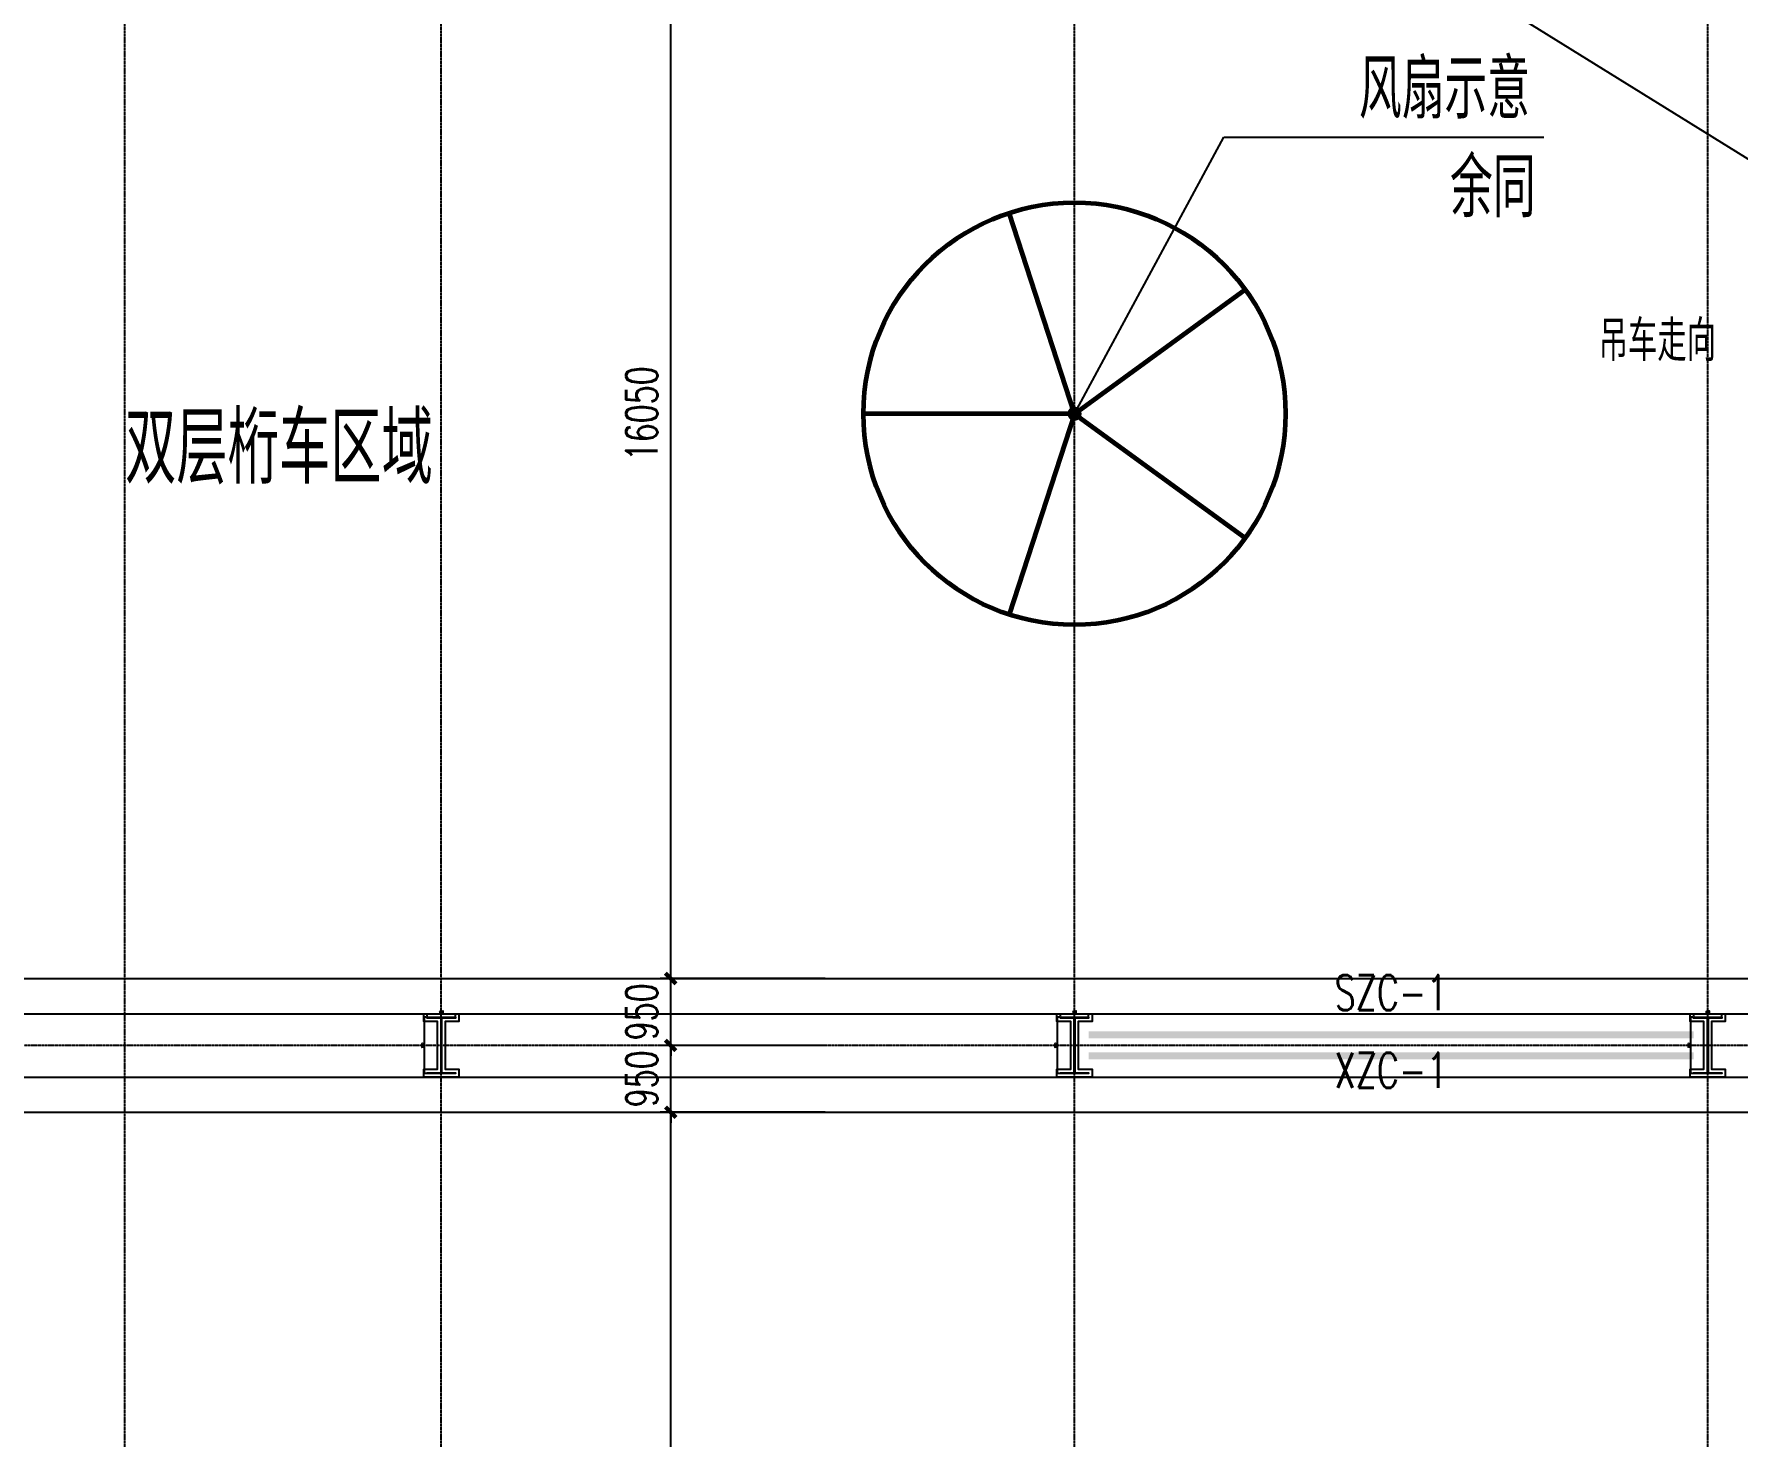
# Model space of a CAD drawing. Extents: x -954573 to 446329, y 489853 to 1226784.
# Drawn here: x -206642 to -182425, y 561307 to 581239 of the extents above; entities that cross this region are included whole.
import ezdxf
from ezdxf.enums import TextEntityAlignment as Align

# ---------------------------------------------------------------- set-up
doc = ezdxf.new("R2010")
doc.units = 0
doc.header["$LTSCALE"] = 10
doc.header["$MEASUREMENT"] = 0
for name, pattern in [('10平面$0$CENTER', [2, 1.25, -0.25, 0.25, -0.25]), ('10平面$0$DOTE', [2.42, 2, -0.2, 0.02, -0.2]), ('10平面$1$DASH', [0.35, 0.25, -0.1])]:
    doc.linetypes.add(name, pattern=pattern)
doc.layers.get('Defpoints').update_dxf_attribs({"color": 210})
for name, color, linetype in [('10平面$0$A-AXIS-DOTE', 8, '10平面$0$DOTE'), ('10平面$0$A-AXIS-DP', 8, 'Continuous'), ('10平面$0$A-HATCH-2', 8, 'Continuous'), ('10平面$0$A-LIN-V', 8, 'Continuous'), ('10平面$0$A-WINDOW', 8, 'Continuous'), ('10平面$0$AS-COLN', 8, 'Continuous'), ('10平面$0$AS-WALL', 8, 'Continuous'), ('10平面$0$DIM_SYMB', 8, 'Continuous'), ('10平面$0$PUB_TEXT', 8, 'Continuous'), ('10平面$0$建-箭头', 8, 'Continuous'), ('A-LIN-V', 9, 'Continuous'), ('建-引出', 3, 'Continuous')]:
    doc.layers.add(name, color=color, linetype=linetype)
doc.layers.add('10平面$0$THIN', color=7, linetype='Continuous', lineweight=0)
doc.layers.add('10平面$0$柱间支撑', color=6, linetype='10平面$0$CENTER', lineweight=0)
doc.styles.add('10平面$0$_TCH_DIM', font='SIMPLEX', dxfattribs={"bigfont": 'GBCBIG'})
doc.styles.add('10平面$0$_TCH_DIM_T3', font='SIMPLEX', dxfattribs={"width": 0.705882, "bigfont": 'GBCBIG'})
doc.styles.add('10平面$0$A-STANDARD', font='SIMPLEX', dxfattribs={"bigfont": 'GBCBIG'})
doc.styles.add('10平面$0$Standard', font='gbenor.shx', dxfattribs={"bigfont": 'gbcbig.shx'})
doc.styles.add('10平面$0$TSSD_Rein', font='tj-romans1.shx', dxfattribs={"width": 0.7, "bigfont": 'tj-hztxt.shx'})
doc.dimstyles.new('10平面$0$_TCH_ARCH&&10', dxfattribs={"dimtxt": 29.75, "dimasz": 10, "dimexe": 10, "dimexo": 10, "dimgap": 12.625, "dimtad": 1, "dimdec": 0, "dimzin": 0, "dimdsep": 46, "dimtxsty": '10平面$0$_TCH_DIM_T3', "dimblk": '10平面$0$_ArchTick', "dimcen": 0.09, "dimclrt": 7, "dimazin": 2, "dimtfac": 1, "dimtdec": 0, "dimtix": 1, "dimtmove": 2, "dimatfit": 3, "dimfxl": 0, "dimtolj": 1, "dimtzin": 0, "dimarcsym": 0})
doc.dimstyles.new('10平面$0$_TCH_ARCH&&150', dxfattribs={"dimtxt": 446.25, "dimasz": 150, "dimexe": 150, "dimexo": 150, "dimgap": 189.375, "dimtad": 1, "dimdec": 0, "dimzin": 0, "dimdsep": 46, "dimtxsty": '10平面$0$_TCH_DIM_T3', "dimblk": '10平面$0$_ArchTick', "dimcen": 0.09, "dimclrt": 7, "dimazin": 2, "dimtfac": 1, "dimtdec": 0, "dimtix": 1, "dimtmove": 2, "dimatfit": 3, "dimfxl": 0, "dimtolj": 1, "dimtzin": 0, "dimarcsym": 0})

# ---------------------------------------------------------------- blocks, each defined once
blk = doc.blocks.new('10平面$0$dote')
at = {"layer": '10平面$0$A-AXIS-DOTE', "ltscale": 2}
for p, q in [((15382.2, -264080), (15382.2, -167560.7)), ((19882.2, -264080), (19882.2, -167560.7)), ((28882.2, -264080), (28882.2, -167560.7)), ((37882.2, -264080), (37882.2, -167560.7)), ((98696.4, -237950), (-97273.6, -237950))]:
    blk.add_line(p, q, dxfattribs=at)
blk = doc.blocks.new('10平面$0$_ArchTick')
at = {"color": 0, "linetype": 'ByBlock', "const_width": 0.4}
blk.add_lwpolyline([(-0.5, -0.5), (0.5, 0.5)], dxfattribs=at)
blk = doc.blocks.new('*D3427')
at = {"layer": '10平面$0$A-WINDOW', "color": 0, "lineweight": -2}
for p, q in [((-195400, 583870), (-197744, 583870)), ((-197594, 567820), (-197594, 583870)), ((-195400, 567820), (-197744, 567820))]:
    blk.add_line(p, q, dxfattribs=at)
at = {"layer": 'Defpoints', "color": 0}
for p in [(-197594, 583870), (-195250, 583870), (-195250, 567820)]:
    blk.add_point(p, dxfattribs=at)
at = {"layer": '10平面$0$A-WINDOW', "color": 0, "lineweight": -2, "xscale": 150, "yscale": 150, "zscale": 150}
for p, rotation in [((-197594, 583870), 90), ((-197594, 567820), 270)]:
    blk.add_blockref('10平面$0$_ArchTick', p, dxfattribs=dict(at, rotation=rotation))
at = {"layer": '10平面$0$A-WINDOW', "color": 7, "insert": (-198006, 575845), "char_height": 446.2, "attachment_point": 5, "rotation": 90, "style": '10平面$0$_TCH_DIM_T3'}
blk.add_mtext('\\A1;16050', dxfattribs=at)
blk = doc.blocks.new('*D3428')
at = {"layer": '10平面$0$A-WINDOW', "color": 0, "lineweight": -2}
for p, q in [((-197594, 567820), (-197594, 567970)), ((-195400, 567820), (-197744, 567820)), ((-197594, 566870), (-197594, 567820)), ((-195400, 566870), (-197744, 566870)), ((-197594, 566870), (-197594, 566720))]:
    blk.add_line(p, q, dxfattribs=at)
at = {"layer": 'Defpoints', "color": 0}
for p in [(-197594, 567820), (-195250, 567820), (-195250, 566870)]:
    blk.add_point(p, dxfattribs=at)
at = {"layer": '10平面$0$A-WINDOW', "color": 0, "lineweight": -2, "xscale": 150, "yscale": 150, "zscale": 150}
for p, rotation in [((-197594, 567820), 270), ((-197594, 566870), 90)]:
    blk.add_blockref('10平面$0$_ArchTick', p, dxfattribs=dict(at, rotation=rotation))
at = {"layer": '10平面$0$A-WINDOW', "color": 7, "insert": (-198006, 567345), "char_height": 446.2, "attachment_point": 5, "rotation": 90, "style": '10平面$0$_TCH_DIM_T3'}
blk.add_mtext('\\A1;950', dxfattribs=at)
blk = doc.blocks.new('*D3429')
at = {"layer": '10平面$0$A-WINDOW', "color": 0, "lineweight": -2}
for p, q in [((-197594, 566870), (-197594, 567020)), ((-195400, 566870), (-197744, 566870)), ((-197594, 565920), (-197594, 566870)), ((-195400, 565920), (-197744, 565920)), ((-197594, 565920), (-197594, 565770))]:
    blk.add_line(p, q, dxfattribs=at)
at = {"layer": 'Defpoints', "color": 0}
for p in [(-197594, 566870), (-195250, 566870), (-195250, 565920)]:
    blk.add_point(p, dxfattribs=at)
at = {"layer": '10平面$0$A-WINDOW', "color": 0, "lineweight": -2, "xscale": 150, "yscale": 150, "zscale": 150}
for p, rotation in [((-197594, 566870), 270), ((-197594, 565920), 90)]:
    blk.add_blockref('10平面$0$_ArchTick', p, dxfattribs=dict(at, rotation=rotation))
at = {"layer": '10平面$0$A-WINDOW', "color": 7, "insert": (-198006, 566395), "char_height": 446.2, "attachment_point": 5, "rotation": 90, "style": '10平面$0$_TCH_DIM_T3'}
blk.add_mtext('\\A1;950', dxfattribs=at)
blk = doc.blocks.new('*D3430')
at = {"layer": '10平面$0$A-WINDOW', "color": 0, "lineweight": -2}
for p, q in [((-195400, 565920), (-197744, 565920)), ((-197594, 549870), (-197594, 565920)), ((-195400, 549870), (-197744, 549870))]:
    blk.add_line(p, q, dxfattribs=at)
at = {"layer": 'Defpoints', "color": 0}
for p in [(-197594, 565920), (-195250, 565920), (-195250, 549870)]:
    blk.add_point(p, dxfattribs=at)
at = {"layer": '10平面$0$A-WINDOW', "color": 0, "lineweight": -2, "xscale": 150, "yscale": 150, "zscale": 150}
for p, rotation in [((-197594, 565920), 90), ((-197594, 549870), 270)]:
    blk.add_blockref('10平面$0$_ArchTick', p, dxfattribs=dict(at, rotation=rotation))
at = {"layer": '10平面$0$A-WINDOW', "color": 7, "insert": (-198006, 557895), "char_height": 446.2, "attachment_point": 5, "rotation": 90, "style": '10平面$0$_TCH_DIM_T3'}
blk.add_mtext('\\A1;16050', dxfattribs=at)
blk = doc.blocks.new('10平面$0$w4324324')
at = {"layer": '10平面$0$A-HATCH-2', "lineweight": 60}
for q in [(-1694760, 686605), (-1697614, 684532), (-1691907, 684532), (-1696524, 681178), (-1692997, 681178)]:
    blk.add_line((-1694760, 683605), q, dxfattribs=at)
blk.add_circle((-1694760, 683605), 3000, dxfattribs=at)
blk = doc.blocks.new('10平面$0$342343')
at = {"layer": '10平面$0$A-LIN-V'}
blk.add_blockref('10平面$0$w4324324', (1048660, -8444), dxfattribs=at)
blk = doc.blocks.new('*D3408')
at = {"layer": '10平面$0$A-AXIS-DP', "color": 0, "lineweight": -2}
for p, q in [((-165054, 621030), (-165054, 621079)), ((-165054, 621069), (-164654, 621069)), ((-164654, 621030), (-164654, 621079))]:
    blk.add_line(p, q, dxfattribs=at)
at = {"layer": 'Defpoints', "color": 0}
for p in [(-165054, 621020), (-164654, 621069), (-164654, 621020)]:
    blk.add_point(p, dxfattribs=at)
at = {"layer": '10平面$0$A-AXIS-DP', "color": 0, "lineweight": -2, "xscale": 10, "yscale": 10, "zscale": 10, "rotation": 180}
blk.add_blockref('10平面$0$_ArchTick', (-165054, 621069), dxfattribs=at)
at = {"layer": '10平面$0$A-AXIS-DP', "color": 0, "lineweight": -2, "xscale": 10, "yscale": 10, "zscale": 10}
blk.add_blockref('10平面$0$_ArchTick', (-164654, 621069), dxfattribs=at)
at = {"layer": '10平面$0$A-AXIS-DP', "color": 7, "insert": (-164854, 621096), "char_height": 29.8, "attachment_point": 5, "style": '10平面$0$_TCH_DIM_T3'}
blk.add_mtext('\\A1;400', dxfattribs=at)
blk = doc.blocks.new('*D3409')
at = {"layer": '10平面$0$A-AXIS-DP', "color": 0, "lineweight": -2}
for p, q in [((-165064, 621020), (-165105, 621020)), ((-165095, 620220), (-165095, 621020)), ((-165064, 620220), (-165105, 620220))]:
    blk.add_line(p, q, dxfattribs=at)
at = {"layer": 'Defpoints', "color": 0}
for p in [(-165095, 621020), (-165054, 621020), (-165054, 620220)]:
    blk.add_point(p, dxfattribs=at)
at = {"layer": '10平面$0$A-AXIS-DP', "color": 0, "lineweight": -2, "xscale": 10, "yscale": 10, "zscale": 10}
for p, rotation in [((-165095, 621020), 90), ((-165095, 620220), 270)]:
    blk.add_blockref('10平面$0$_ArchTick', p, dxfattribs=dict(at, rotation=rotation))
at = {"layer": '10平面$0$A-AXIS-DP', "color": 7, "insert": (-165123, 620620), "char_height": 29.8, "attachment_point": 5, "rotation": 90, "style": '10平面$0$_TCH_DIM_T3'}
blk.add_mtext('\\A1;800', dxfattribs=at)
blk = doc.blocks.new('10平面$0$23124232432')
at = {"layer": '10平面$0$柱间支撑', "const_width": 100}
for points in [[(-183054, 567020), (-191654, 567020)], [(-183054, 566720), (-191654, 566720)]]:
    blk.add_lwpolyline(points, dxfattribs=at)
at = {"layer": '10平面$0$THIN', "style": '10平面$0$TSSD_Rein', "width": 0.7}
for s, p in [('SZC-1', (-187354, 567220)), ('XZC-1', (-187354, 566116))]:
    blk.add_text(s, height=500, dxfattribs=at).set_placement(p, align=Align.BOTTOM_CENTER)
blk = doc.blocks.new('10平面$0$4324324')
at = {"layer": '10平面$0$A-HATCH-2', "linetype": '10平面$1$DASH'}
for p, q in [((-313054.2, 567820), (-128854.2, 567820)), ((-313054.2, 567320), (-128854.2, 567320)), ((-313054.2, 566419.9), (-128854.2, 566419.9)), ((-313054.2, 565919.9), (-128854.2, 565919.9))]:
    blk.add_line(p, q, dxfattribs=at)
at = {"layer": '10平面$0$A-WINDOW'}
for p1, p2, picture, middle in [((-195250, 567820), (-195250, 583869.9), '*D3427', (-198006.2, 575845)), ((-195250, 566870), (-195250, 567820), '*D3428', (-198006.2, 567345)), ((-195250, 565919.9), (-195250, 566870), '*D3429', (-198006.2, 566394.9)), ((-195250, 549870), (-195250, 565919.9), '*D3430', (-198006.2, 557894.9))]:
    dim = blk.add_aligned_dim(p1=p1, p2=p2, distance=2343.8, dimstyle='10平面$0$_TCH_ARCH&&150', dxfattribs=at)
    dim.commit()
    dim.dimension.update_dxf_attribs({"geometry": picture, "text_midpoint": middle})
blk = doc.blocks.new('10平面$0$w42343243')
at = {"layer": '10平面$0$A-HATCH-2'}
blk.add_lwpolyline([(-165104.2, 621070), (-164604.2, 621070), (-164604.2, 620958), (-164800.2, 620958), (-164800.2, 620282), (-164604.2, 620282), (-164604.2, 620170), (-165104.2, 620170), (-165104.2, 620282), (-164908.2, 620282), (-164908.2, 620958), (-165104.2, 620958)], close=True, dxfattribs=at)
at = {"layer": '10平面$0$AS-COLN', "color": 3}
blk.add_lwpolyline([(-165054.2, 621020), (-164654.2, 621020), (-164654.2, 621008), (-164850.2, 621008), (-164850.2, 620232), (-164654.2, 620232), (-164654.2, 620220), (-165054.2, 620220), (-165054.2, 620232), (-164858.2, 620232), (-164858.2, 621008), (-165054.2, 621008)], close=True, dxfattribs=at)
at = {"layer": '10平面$0$A-AXIS-DP'}
for p1, p2, distance, picture, middle in [((-165054.2, 620220), (-165054.2, 621020), 41.2, '*D3409', (-165122.9, 620620)), ((-165054.2, 621020), (-164654.2, 621020), 48.8, '*D3408', (-164854.2, 621096.2))]:
    dim = blk.add_aligned_dim(p1=p1, p2=p2, distance=distance, dimstyle='10平面$0$_TCH_ARCH&&10', dxfattribs=at)
    dim.commit()
    dim.dimension.update_dxf_attribs({"geometry": picture, "text_midpoint": middle})
blk = doc.blocks.new('10平面$0$42343')
at = {"layer": '10平面$0$A-WINDOW'}
for p in [(-36000, -53750), (-27000, -53750), (-18000, -53750)]:
    blk.add_blockref('10平面$0$w42343243', p, dxfattribs=at)
blk = doc.blocks.new('10平面')
at = {"layer": '10平面$0$DIM_SYMB'}
for p, q in [((-191854.2, 575845), (-189734.2, 579775)), ((-189734.2, 579775), (-185184.2, 579775))]:
    blk.add_line(p, q, dxfattribs=at)
at = {"layer": '10平面$0$DIM_SYMB', "const_width": 100}
blk.add_lwpolyline([(-191877.9, 575801, 1), (-191830.4, 575889, 1)], format="xyb", close=True, dxfattribs=at)
at = {"layer": '10平面$0$建-箭头'}
blk.add_lwpolyline([(-186866.4, 576445, 0, 0, 0), (-179966.4, 576445, 0, 240, 0), (-180866.4, 576445, 0, 0, 0)], format="xyseb", dxfattribs=at)
at = {"layer": '10平面$0$A-LIN-V', "rotation": 90}
blk.add_blockref('10平面$0$342343', (483306.5, 1221945), dxfattribs=at)
at = {"layer": '10平面$0$A-WINDOW'}
for name in ['10平面$0$42343', '10平面$0$4324324']:
    blk.add_blockref(name, (0, 0), dxfattribs=at)
at = {"layer": '10平面$0$AS-WALL'}
blk.add_blockref('10平面$0$dote', (-220736.4, 804820), dxfattribs=at)
at = {"layer": '10平面$0$柱间支撑'}
blk.add_blockref('10平面$0$23124232432', (0, 0), dxfattribs=at)
at = {"layer": '10平面$0$PUB_TEXT'}
for s, height, style, p in [('风扇示意', 843.97, '10平面$0$_TCH_DIM', (-187811, 580037.5)), ('余同', 843.97, '10平面$0$_TCH_DIM', (-186517.2, 578637.5)), ('吊车走向', 578.72, '10平面$0$A-STANDARD', (-184404, 576591.9)), ('双层桁车区域', 1012.77, '10平面$0$Standard', (-205349.3, 574849.2))]:
    blk.add_text(s, height=height, dxfattribs=dict(at, style=style)).set_placement(p)

msp = doc.modelspace()

# ---------------------------------------------------------------- block references
at = {"layer": 'A-LIN-V'}
msp.add_blockref('10平面', (0, 0), dxfattribs=at)

# ---------------------------------------------------------------- next in the draw order: linework, layer by layer
at = {"layer": '建-引出'}
msp.add_line((-137504.2, 551720), (-213990, 599110), dxfattribs=at)

doc.saveas('drawing.dxf')
